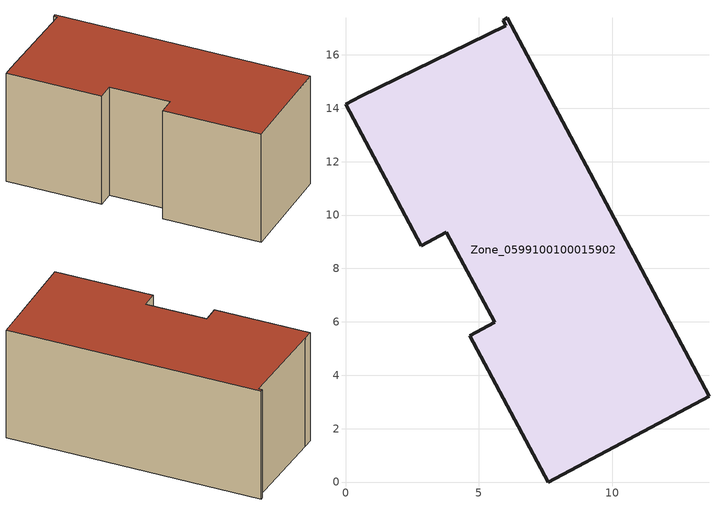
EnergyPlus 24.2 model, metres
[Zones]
Zone_0599100100015902
 floor ground (C_G): 0,14.15 0.57,14.46 6.01,17.1 5.91,17.3 6.07,17.38 13.62,3.22 7.59,0 4.65,5.48 5.58,5.98 3.78,9.35 2.84,8.85 z0.42
 wall outside (C_F): 5.91,17.3 6.01,17.1 0.57,14.46 0,14.15 2.84,8.85 3.78,9.35 5.58,5.98 4.65,5.48 7.59,0 13.62,3.22 6.07,17.38 5.91,17.3 z0.42:7.76
 roof outside (C_R): 0.57,14.46 0,14.15 2.84,8.85 3.78,9.35 5.58,5.98 4.65,5.48 7.59,0 13.62,3.22 6.07,17.38 5.91,17.3 6.01,17.1 z7.76
[BUILDING]
Pand.0599100100015902: North Axis=0; Terrain=City; Loads Convergence Tolerance Value=0.04; Temperature Convergence Tolerance Value=0.4; Solar Distribution=FullExterior; Maximum Number of Warmup Days=25; Minimum Number of Warmup Days=1
[Site:Location]
Rotterdam.The.Hague.AP_ZH_NLD Design_Conditions: Latitude=51.96; Longitude=4.45; Time Zone=1; Elevation=-4.5
[SITE:GROUNDTEMPERATURE:BUILDINGSURFACE]
18, 18, 18, 18, 18, 18, 18, 18, 18, 18, 18, 18
[MATERIAL] Thermal Absorptance=0.9; Solar Absorptance=0.7; Visible Absorptance=0.7
Name | Roughness | Thickness | Conductivity | Density | Specific Heat
G.TC.2015-2018 | MediumSmooth | 0.15 | 0.0428571 | 540 | 1210
F.TC.2015-2018 | Rough | 0.3 | 0.0666667 | 1920 | 840
R.TC.2015-2018 | MediumRough | 0.2 | 0.0333333 | 1500 | 1000
[CONSTRUCTION]
C_G: G.TC.2015-2018
C_F: F.TC.2015-2018
C_R: R.TC.2015-2018
[ZONE]
Zone_0599100100015902: Type=1; Multiplier=1; Ceiling Height=Autocalculate; Volume=Autocalculate; Floor Area=autocalculate; Part of Total Floor Area=Yes
[ZONEINFILTRATION:DESIGNFLOWRATE]
Infil_Zone_0599100100015902: Zone or ZoneList or Space or SpaceList=Zone_0599100100015902; Schedule=AlwaysOn; Design Flow Rate Calculation Method=Flow/Area; Flow Rate per Floor Area=0.0015; Constant Term Coefficient=1; Temperature Term Coefficient=0; Velocity Term Coefficient=0; Velocity Squared Term Coefficient=0
[HVACTEMPLATE:ZONE:IDEALLOADSAIRSYSTEM]
Zone_0599100100015902: Maximum Heating Supply Air Temperature=50; Minimum Cooling Supply Air Temperature=13; Maximum Heating Supply Air Humidity Ratio=0.0156; Minimum Cooling Supply Air Humidity Ratio=0.0077; Heating Limit=NoLimit; Cooling Limit=NoLimit; Dehumidification Control Type=ConstantSensibleHeatRatio; Cooling Sensible Heat Ratio=0.7; Dehumidification Setpoint=60; Humidification Control Type=None; Humidification Setpoint=30; Outdoor Air Method=None; Outdoor Air Flow Rate per Person=0.00944; Outdoor Air Flow Rate per Zone Floor Area=0; Outdoor Air Flow Rate per Zone=0; Demand Controlled Ventilation Type=None; Outdoor Air Economizer Type=NoEconomizer; Heat Recovery Type=None; Sensible Heat Recovery Effectiveness=0.7; Latent Heat Recovery Effectiveness=0.65
[ZONECONTROL:THERMOSTAT]
ThermostatControl_Zone_0599100100015902: Zone or ZoneList=Zone_0599100100015902; Control Type Schedule=DualSetpointControlType; Control 1=Thermostat_Zone_0599100100015902; Temperature Difference Between Cutout And Setpoint=0
[THERMOSTATSETPOINT:DUALSETPOINT]
Thermostat_Zone_0599100100015902: Heating Setpoint Temperature Schedule=HeatingSetpoint_Zone_0599100100015902; Cooling Setpoint Temperature Schedule=CoolingSetpoint_Zone_0599100100015902
[SCHEDULE:COMPACT]
HeatingSetpoint_Zone_0599100100015902: Through: 12/31, For: AllDays, Until: 24:00, 21
CoolingSetpoint_Zone_0599100100015902: Through: 12/31, For: AllDays, Until: 24:00, 24
DualSetpointControlType: Through: 12/31, For: AllDays, Until: 24:00, 4
AlwaysOn: Through: 12/31, For: AllDays, Until: 24:00, 1
